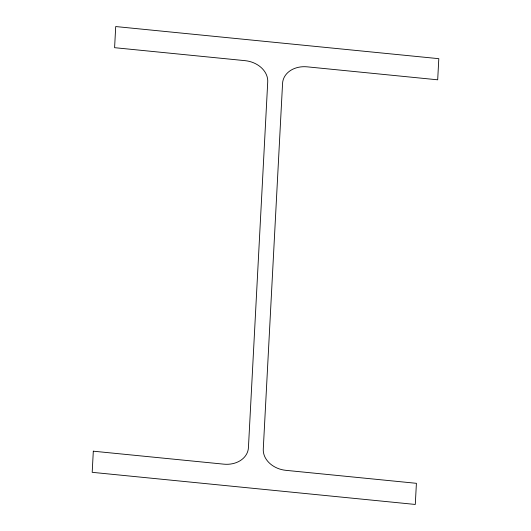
<?xml version="1.0" encoding="UTF-8"?>
<svg xmlns="http://www.w3.org/2000/svg" width="531" height="531" viewBox="0 0 531 531"><rect width="100%" height="100%" fill="white"/><g stroke="black" fill="none" stroke-linecap="round" stroke-linejoin="round"><path stroke-width="0.8" d="M93.31 451.191L92.195 472.325L415.288 504.45L416.404 483.316L285.924 470.34A23.809 18.864 10.2 0 1 263.27 449.093L282.565 83.38A23.809 18.864 10.2 0 1 307.21 66.84L437.69 79.809L438.805 58.675L115.712 26.55L114.596 47.684L245.076 60.66A23.809 18.864 10.2 0 1 267.73 81.907L248.435 447.62A23.809 18.864 10.2 0 1 223.79 464.16L93.31 451.191"/></g></svg>
